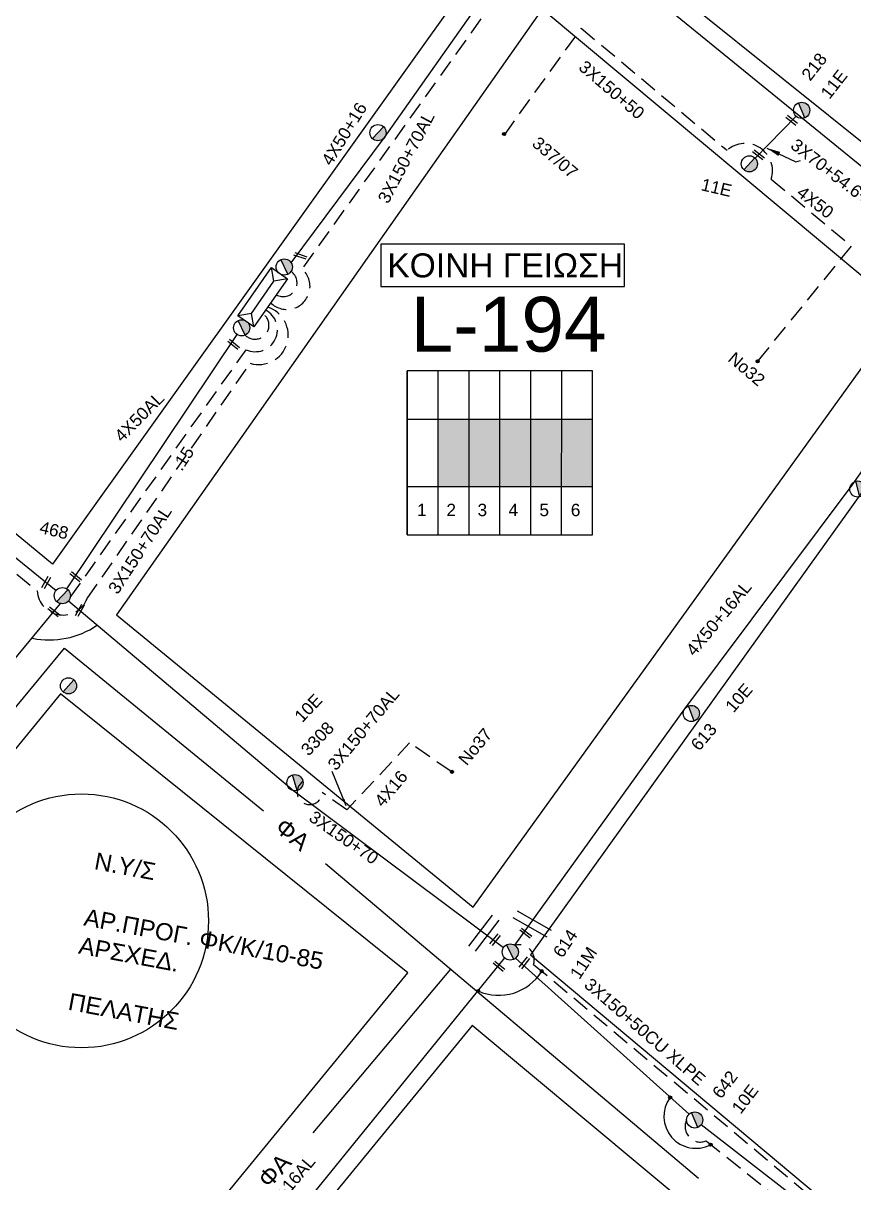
# Model space of a CAD drawing. Header units: millimetres. Extents: x 745 to 5694, y 762 to 3401.
# Drawn here: x 1754.2 to 1875.2, y 1591.7 to 1760.7 of the extents above; entities that cross this region are included whole.
import ezdxf
from ezdxf.enums import TextEntityAlignment as Align

# ---------------------------------------------------------------- set-up
doc = ezdxf.new("R2010")
doc.units = ezdxf.units.MM
doc.linetypes.add('DASHED', pattern=[19.05, 12.7, -6.35])
for name, color, linetype in [('Άγνωστα', 7, 'Continuous'), ('Ασφαλειοκιβώτια Χ.Τ 6 αναχωρήσεων', 7, 'Continuous'), ('Γυμνά εναέρια ΧΤ και ΦΟΠ (3Φ)   4x50+16AL', 7, 'Continuous'), ('Εναέρια παροχή ΧΤ 4x16', 7, 'SYN_LINE'), ('Επιγραφές - Σχήματα', 7, 'Continuous'), ('Καλώδια ΧΤ   3x150+70AL', 7, 'DASHED'), ('Μηχανική τομή', 7, 'Continuous'), ('Στύλος ΦΜ', 7, 'Continuous'), ('Στύλος ΦΜ @ 1', 7, 'Continuous'), ('Συνδέσεις', 7, 'Continuous'), ('Τομή', 7, 'Continuous'), ('Υποσταθμός εναέριος 2 στύλων', 7, 'Continuous'), ('Υποσταθμός πόλεως', 7, 'Continuous'), ('Υπόβαθρο ΔΕΗ', 7, 'Continuous'), ('Υπόγεια Καλώδια Δικτύου ΧΤ   .15', 7, 'DASHED'), ('Υπόγεια καλώδια Παροχών ΧΤ   4x50AL', 7, 'DASHED')]:
    doc.layers.add(name, color=color, linetype=linetype)
doc.styles.add('arial', font='ARIAL.TTF')
doc.styles.get("Standard").update_dxf_attribs({"font": 'ARIAL.TTF'})
doc.linetypes.add('SYN_LINE', pattern='A,0.5,-0.0001,["/\\/\\/\\/",Standard,S=0.1,R=0,X=0,Y=-0.05],-0.25', length=0.7501)
doc.dimstyles.new('ISO-25', dxfattribs={"dimtxt": 2.5, "dimasz": 2.5, "dimexe": 1.25, "dimexo": 0.625, "dimtad": 1, "dimtxsty": 'Standard', "dimcen": 2.5, "dimadec": 0, "dimazin": 0, "dimtfac": 1, "dimtmove": 0, "dimatfit": 3, "dimfxl": 1, "dimarcsym": 0})

# ---------------------------------------------------------------- blocks, each defined once
blk = doc.blocks.new('ΥΠΑΡΧΩΝ ΤΣΙΜΕΝΤΕΝΙΟΣ ΣΤΥΛΟΣ')
at = {"layer": 'Στύλος ΦΜ'}
blk.add_hatch(color=256, dxfattribs=at).paths.add_polyline_path([(-1.29, -2.28, 0.574793), (2.62, 0, 0.268822), (1.3, 2.27)])
blk.add_line((-1.29, -2.28), (1.3, 2.27), dxfattribs=at)
blk.add_circle((0, 0), 2.62, dxfattribs=at)
at = {"layer": 'Στύλος ΦΜ', "flags": 4}
for tag, p in [('ΑΡΙΘΜΟΣ', (-4.68, 8.05)), ('ΤΥΠΟΣ', (-4.91, 3.03))]:
    blk.add_attdef(tag, p, '', height=4, dxfattribs=at)
blk = doc.blocks.new('ΜΗΧΑΝΙΚΗ ΤΟΜΗ')
at = {"layer": 'Μηχανική τομή', "ltscale": 40}
for p, q in [((-1.89, 0.78), (1.89, 0.78)), ((1.89, 0), (-1.89, 0))]:
    blk.add_line(p, q, dxfattribs=at)
blk = doc.blocks.new('ΥΠΟΣΤΑΘΜΟΣ ΕΝΑΕΡΙΟΣ ΕΠΙ 2 ΣΤΥΛΩΝ')
at = {"layer": 'Υποσταθμός εναέριος 2 στύλων', "linetype": 'Continuous'}
for points in [[(-11.97, -2.11, 0.574793), (-8.45, -0.07, 0.268822), (-9.64, 1.98)], [(9.68, -2.15, 0.574793), (13.19, -0.1, 0.268822), (12.01, 1.95)]]:
    blk.add_hatch(color=256, dxfattribs=at).paths.add_polyline_path(points)
for p, q in [((-11.97, -2.11), (-9.64, 1.98)), ((9.68, -2.15), (12.01, 1.95))]:
    blk.add_line(p, q, dxfattribs=at)
for centre in [(-10.81, -0.07), (10.84, -0.1)]:
    blk.add_circle(centre, 2.36, dxfattribs=at)
at = {"layer": 'Υποσταθμός πόλεως', "linetype": 'Continuous', "ltscale": 40}
blk.add_lwpolyline([(-8.57, 2.82), (8.57, 2.82), (8.57, -2.82), (-8.57, -2.82)], close=True, dxfattribs=at)
for points in [[(-5.75, 0), (-8.57, 2.82)], [(-8.57, -2.82), (-5.75, 0)], [(-5.75, 0), (5.75, 0)], [(5.75, 0), (8.57, 2.82)], [(8.57, -2.82), (5.75, 0)]]:
    blk.add_lwpolyline(points, dxfattribs=at)
at = {"layer": 'Υποσταθμός εναέριος 2 στύλων', "ltscale": 40, "flags": 1}
for tag, p in [('ΜΕΤΑΣΧΗΜΑΤΙΣΜΟΣ', (14.09, 2.51)), ('ΙΣΧΥΣ', (14.07, -0.28)), ('ΑΡΙΘΜΟΣ', (14.19, -3))]:
    blk.add_attdef(tag, p, '', height=1.8, dxfattribs=at)
blk = doc.blocks.new('ΑΣΦΑΛΕΙΟΚΙΒΩΤΙΟ ΥΠΟΣΤΑΘΜΟΥ 6 ΑΝΑΧΩΡΗΣΕΩΝ')
at = {"layer": 'Ασφαλειοκιβώτια Χ.Τ 6 αναχωρήσεων', "ltscale": 40}
for p, q in [((-23.91, 27), (23.91, 27)), ((-9.83, 27), (-9.83, -27)), ((9.83, 27), (9.83, -27)), ((-23.91, 18), (23.91, 18)), ((-23.91, 9), (23.91, 9)), ((-23.91, 0), (23.91, 0)), ((-23.91, -9), (23.91, -9)), ((-23.91, -18), (23.91, -18))]:
    blk.add_line(p, q, dxfattribs=at)
at = {"layer": 'Ασφαλειοκιβώτια Χ.Τ 6 αναχωρήσεων'}
blk.add_lwpolyline([(-23.91, -27), (23.91, -27), (23.91, 27), (-23.91, 27)], close=True, dxfattribs=at)
for s, p in [('1', (-18.47, 24.15)), ('2', (-18.47, 15.59)), ('3', (-18.47, 6.51)), ('4', (-18.47, -2.51)), ('5', (-18.47, -11.52)), ('6', (-18.47, -20.66))]:
    blk.add_text(s, height=3.6, rotation=270, dxfattribs=at).set_placement(p)
at = {"layer": 'Ασφαλειοκιβώτια Χ.Τ 6 αναχωρήσεων', "ltscale": 40}
for tag, height, p in [('ΟΝΟΜΑ', 5, (-0.27, 31.68)), ('ΚΕΙΜΕΝΟ 1', 2, (16.95, 22.41)), ('ΚΕΙΜΕΝΟ 2', 2, (16.95, 13.71)), ('ΚΕΙΜΕΝΟ 3', 2, (16.95, 4.31)), ('ΚΕΙΜΕΝΟ 4', 2, (16.95, -4.67)), ('ΚΕΙΜΕΝΟ 5', 2, (16.95, -13.51)), ('ΚΕΙΜΕΝΟ 6', 2, (16.95, -22.43)), ('ΣΧ', 2, (-0.21, -29.21))]:
    blk.add_attdef(tag, text='', height=height, dxfattribs=at).set_placement(p, align=Align.MIDDLE_CENTER)
blk = doc.blocks.new('_ΣΥΝΔΕΣΗ')
at = {"layer": 'Συνδέσεις', "linetype": 'SYN_LINE', "ltscale": 40}
blk.add_hatch(color=256, dxfattribs=at).paths.add_polyline_path([(0.5, -0.01, 1), (-0.5, -0.01, 1)])
at = {"layer": 'Συνδέσεις'}
blk.add_circle((0, -0.01), 0.5, dxfattribs=at)
blk = doc.blocks.new('ΤΟΜΗ')
at = {"layer": 'Τομή', "ltscale": 40}
for p, q in [((-5.68, 0), (5.68, 0)), ((5.68, -2.33), (-5.68, -2.33))]:
    blk.add_line(p, q, dxfattribs=at)

msp = doc.modelspace()

# ---------------------------------------------------------------- hatches: boundary and pattern name
at = {"layer": 'Άγνωστα', "ltscale": 0.2}
for color, points in [(2, [(1814.63, 1702.97), (1814.63, 1693.14), (1819.13, 1693.14), (1819.13, 1702.97)]), (1, [(1819.13, 1702.97), (1819.13, 1693.14), (1823.63, 1693.14), (1823.63, 1702.97)]), (173, [(1823.63, 1702.97), (1823.63, 1693.14), (1828.13, 1693.14), (1828.13, 1702.97)]), (62, [(1828.13, 1702.97), (1828.13, 1693.14), (1832.63, 1693.14), (1832.63, 1702.96)]), (133, [(1832.63, 1702.96), (1832.63, 1693.14), (1837.13, 1693.14), (1837.13, 1702.96)])]:
    msp.add_hatch(color=color, dxfattribs=at).paths.add_polyline_path(points)

# ---------------------------------------------------------------- linework, layer by layer
at = {"layer": 'Άγνωστα', "color": 1}
msp.add_lwpolyline([(1793.21, 1725.74), (1806.8, 1744), (1829.63, 1776.41)], dxfattribs=at)
at = {"layer": 'Άγνωστα', "color": 1, "linetype": 'DASHED', "ltscale": 0.2}
for points in [[(1824.28, 1744.36), (1835.49, 1759.91), (1856.73, 1742.14)], [(1863.18, 1737.92), (1874.84, 1728.18)], [(1874.84, 1728.18), (1861.17, 1711.41)]]:
    msp.add_lwpolyline(points, dxfattribs=at)
at = {"layer": 'Άγνωστα', "color": 1, "linetype": 'SYN_LINE', "ltscale": 10}
msp.add_lwpolyline([(1866.8, 1747.11), (1860.82, 1741)], dxfattribs=at)
at = {"layer": 'Άγνωστα', "color": 1, "linetype": 'DASHED', "ltscale": 0.2}
msp.add_lwpolyline([(1856.73, 1742.14, -0.757202), (1863.18, 1737.92)], format="xyb", dxfattribs=at)
at = {"layer": 'Άγνωστα', "color": 173}
msp.add_lwpolyline([(1741.63, 1692.02), (1758.95, 1677.97)], dxfattribs=at)
at = {"layer": 'Άγνωστα', "color": 2}
for points in [[(1657.64, 1550.55), (1680.78, 1579.55), (1701.56, 1606.04), (1728.49, 1638.44), (1759.6, 1676.09)], [(1760.75, 1676.45), (1793.61, 1648.8), (1824.16, 1625.94)]]:
    msp.add_lwpolyline(points, dxfattribs=at)
at = {"layer": 'Άγνωστα', "color": 151, "linetype": 'DASHED', "ltscale": 0.2}
msp.add_lwpolyline([(1850.84, 1600.85, 0.687507), (1853.71, 1597.76), (1880.72, 1576.21, 1.08777), (1882.35, 1578.65), (1894.06, 1595.17), (1913.7, 1620.8), (1938.13, 1652.36)], format="xyb", dxfattribs=at)
at = {"layer": 'Άγνωστα', "color": 85, "linetype": 'DASHED', "ltscale": 0.2}
msp.add_lwpolyline([(1825.79, 1626.27, -0.593792), (1828.55, 1623.49), (1878.55, 1581.64), (1901.07, 1610.74, -0.863971), (1903.12, 1613.25), (1915.16, 1628.44, -0.775772), (1917.28, 1630.87), (1928.85, 1645.32, -1.094095), (1930.11, 1649.59, -5.820794)], format="xyb", dxfattribs=at)
at = {"layer": 'Άγνωστα', "color": 151}
for points in [[(1851.2, 1601.67), (1825.91, 1624.4)], [(1879.54, 1579.45), (1852.95, 1600.11)]]:
    msp.add_lwpolyline(points, dxfattribs=at)
at = {"layer": 'Γυμνά εναέρια ΧΤ και ΦΟΠ (3Φ)   4x50+16AL', "color": 1}
msp.add_lwpolyline([(1831.18, 1776.58), (1895.44, 1724.26)], dxfattribs=at)
at = {"layer": 'Γυμνά εναέρια ΧΤ και ΦΟΠ (3Φ)   4x50+16AL', "color": 85}
msp.add_lwpolyline([(1796.49, 1590.08), (1824.34, 1624.43)], dxfattribs=at)
at = {"layer": 'Εναέρια παροχή ΧΤ 4x16', "color": 2, "linetype": 'DASHED', "ltscale": 0.2}
msp.add_lwpolyline([(1816.54, 1651.59), (1810.48, 1655.76), (1801.3, 1646)], dxfattribs=at)
at = {"layer": 'Επιγραφές - Σχήματα', "color": 85}
msp.add_line((1796.42, 1598.96), (1816.5, 1622.78), dxfattribs=at)
at = {"layer": 'Επιγραφές - Σχήματα', "color": 190}
msp.add_lwpolyline([(1806.27, 1722.29), (1841.78, 1722.29), (1841.78, 1728.46), (1806.27, 1728.46)], close=True, dxfattribs=at)
at = {"layer": 'Επιγραφές - Σχήματα', "color": 85, "ltscale": 0.2}
for points in [[(1749.78, 1657.04), (1760.16, 1669.58), (1789.17, 1645.86)], [(1798.2, 1638.2), (1852.59, 1592.35)]]:
    msp.add_lwpolyline(points, dxfattribs=at)
at = {"layer": 'Επιγραφές - Σχήματα', "color": 1, "linetype": 'DASHED', "ltscale": 0.2}
msp.add_arc((1792.06, 1722.81), 2.01, 239.4355, 55.9034, dxfattribs=at)
at = {"layer": 'Επιγραφές - Σχήματα', "color": 173, "linetype": 'DASHED', "ltscale": 0.2}
msp.add_arc((1787.99, 1716), 3.22, 245.4257, 62.3351, dxfattribs=at)
at = {"layer": 'Επιγραφές - Σχήματα', "color": 2, "linetype": 'DASHED', "ltscale": 0.2}
msp.add_arc((1787.95, 1716.63), 2.03, 224.7436, 55.479, dxfattribs=at)
at = {"layer": 'Επιγραφές - Σχήματα', "ltscale": 0.2}
for centre, radius, start, end in [((1757.95, 1683.16), 12.39, 258.7218, 304.1567), ((1823.45, 1626.36), 7.38, 246.0213, 328.4394), ((1852.19, 1601.34), 4.66, 143.8384, 297.3733)]:
    msp.add_arc(centre, radius, start, end, dxfattribs=at)
at = {"layer": 'Καλώδια ΧΤ   3x150+70AL', "color": 62, "ltscale": 0.2}
msp.add_lwpolyline([(1830.44, 1776.2), (1829.74, 1773.66), (1794.79, 1724.86, -1.033478), (1790.22, 1719.91, 2.158955)], format="xyb", dxfattribs=at)
at = {"layer": 'Καλώδια ΧΤ   3x150+70AL', "color": 133, "ltscale": 0.2}
msp.add_lwpolyline([(1723.87, 1705.56), (1726.15, 1702.83), (1738.11, 1693.68, 0.776318), (1741.51, 1690.13), (1756.19, 1677.91, 0.799274), (1763.49, 1676.81), (1787.25, 1711.09, 0.995703), (1789.78, 1719.28, 0.995703)], format="xyb", dxfattribs=at)
at = {"layer": 'Καλώδια ΧΤ   3x150+70AL', "color": 2, "ltscale": 0.2}
msp.add_lwpolyline([(1801.3, 1646), (1797.72, 1648.55, -1.665392), (1794.92, 1650.13, 2.338151)], format="xyb", dxfattribs=at)
at = {"layer": 'Συνδέσεις'}
msp.add_circle((1762.66, 1629.83), 18.5, dxfattribs=at)
at = {"layer": 'Υπόβαθρο ΔΕΗ'}
for points in [[(1895.95, 1857.28), (1838.02, 1774.18), (1891.81, 1730.96), (1949.09, 1812.35), (1895.95, 1857.28)], [(1752.43, 1827.56), (1821.94, 1770.73), (1758.41, 1681.8), (1691.17, 1737.35), (1752.43, 1827.56)], [(1882.42, 1718.77), (1829.79, 1762.68), (1767.75, 1674.44), (1819.72, 1631.83), (1882.42, 1718.77)], [(1944.84, 1667.33), (1890.48, 1711.93), (1828.09, 1624.87), (1878.29, 1582.88), (1944.84, 1667.33)], [(1759.58, 1662.91), (1668.94, 1552.23), (1718.79, 1510.8), (1810.2, 1622.28), (1759.58, 1662.91)], [(1819.61, 1614.56), (1772.62, 1557.29), (1822.26, 1515.54), (1869.43, 1573), (1819.61, 1614.56)]]:
    msp.add_lwpolyline(points, dxfattribs=at)
at = {"layer": 'Υπόγεια Καλώδια Δικτύου ΧΤ   .15', "color": 27, "linetype": 'Continuous', "ltscale": 0.2}
msp.add_lwpolyline([(1825.79, 1626.27), (1850.57, 1660.75), (1874.96, 1693.34), (1886.45, 1709.59), (1895.91, 1723.03)], dxfattribs=at)
at = {"layer": 'Υπόγεια Καλώδια Δικτύου ΧΤ   .15', "color": 173, "ltscale": 0.2}
msp.add_lwpolyline([(1761.02, 1676.96), (1786.65, 1713.07)], dxfattribs=at)
at = {"layer": 'Υπόγεια καλώδια Παροχών ΧΤ   4x50AL', "color": 2, "linetype": 'Continuous', "ltscale": 0.2}
msp.add_lwpolyline([(1760.53, 1678.21), (1785.34, 1715.28)], dxfattribs=at)

# ---------------------------------------------------------------- block references
at = {"layer": 'Ασφαλειοκιβώτια Χ.Τ 6 αναχωρήσεων', "xscale": 0.4999999999998336, "yscale": 0.4999999999998336, "zscale": 0.4999999999998336, "rotation": 89.98812429078785}
msp.add_blockref('ΑΣΦΑΛΕΙΟΚΙΒΩΤΙΟ ΥΠΟΣΤΑΘΜΟΥ 6 ΑΝΑΧΩΡΗΣΕΩΝ', (1823.63, 1698.05), dxfattribs=at)
at = {"layer": 'Μηχανική τομή'}
for p, xscale, yscale, zscale, rotation in [((1866.26, 1746.65), 0.4999999999999888, 0.4999999999999888, 0.4999999999999888, 141.4205093085457), ((1861.43, 1741.62), 0.4999999999999888, 0.4999999999999888, 0.4999999999999888, 141.4205093085457), ((1794.62, 1726.93), 0.4999999999999765, 0.4999999999999765, 0.4999999999999765, 160.9117297158086), ((1784.95, 1714), 0.4999999999999888, 0.4999999999999888, 0.4999999999999888, 141.4205093085457), ((1757.33, 1679.22), 0.4999999999998913, 0.4999999999998913, 0.4999999999998913, 240.9942279509873), ((1761.92, 1680.14), 0.4999999999999888, 0.4999999999999888, 0.4999999999999888, 141.4205093085457), ((1758.75, 1675.02), 0.4999999999999888, 0.4999999999999888, 0.4999999999999888, 141.4205093085457), ((1762.25, 1675.18), 0.4999999999998913, 0.4999999999998913, 0.4999999999998913, 240.9942279509873), ((1823.07, 1626.98), 0.4999999999999888, 0.4999999999999888, 0.4999999999999888, 51.42050930854569), ((1827.53, 1628.2), 0.4999999999999888, 0.4999999999999888, 0.4999999999999888, 141.4205093085457), ((1827.04, 1623.83), 0.4999999999999888, 0.4999999999999888, 0.4999999999999888, 231.4205093085457), ((1823.63, 1623.36), 0.4999999999999888, 0.4999999999999888, 0.4999999999999888, 141.4205093085457)]:
    msp.add_blockref('ΜΗΧΑΝΙΚΗ ΤΟΜΗ', p, dxfattribs=dict(at, xscale=xscale, yscale=yscale, zscale=zscale, rotation=rotation))
at = {"layer": 'Στύλος ΦΜ @ 1', "ltscale": 40}
ref = msp.add_blockref('ΥΠΑΡΧΩΝ ΤΣΙΜΕΝΤΕΝΙΟΣ ΣΤΥΛΟΣ', (1867.61, 1747.96), dxfattribs=dict(at, xscale=0.4499999999995954, yscale=0.4499999999995954, zscale=0.4499999999995954, rotation=52.05223324795073))
ref.add_attrib('ΤΥΠΟΣ', '218', (1868.85, 1752.12), dxfattribs={"layer": 'Στύλος ΦΜ', "height": 1.8, "rotation": 52.0522, "flags": 4})
ref.add_attrib('ΑΡΙΘΜΟΣ', '11E', (1871.65, 1749.45), dxfattribs={"layer": 'Στύλος ΦΜ', "height": 1.8, "rotation": 52.0522, "flags": 4})
at = {"layer": 'Στύλος ΦΜ @ 1', "ltscale": 40, "xscale": 0.4499999999996779, "yscale": 0.4499999999996779, "zscale": 0.4499999999996779, "rotation": 346.8465568456768}
for p in [(1805.86, 1744.7), (1760.76, 1664.08)]:
    msp.add_blockref('ΥΠΑΡΧΩΝ ΤΣΙΜΕΝΤΕΝΙΟΣ ΣΤΥΛΟΣ', p, dxfattribs=at)
at = {"layer": 'Στύλος ΦΜ @ 1', "ltscale": 40}
ref = msp.add_blockref('ΥΠΑΡΧΩΝ ΤΣΙΜΕΝΤΕΝΙΟΣ ΣΤΥΛΟΣ', (1859.99, 1740.16), dxfattribs=dict(at, xscale=0.4499999999996779, yscale=0.4499999999996779, zscale=0.4499999999996779, rotation=346.8465568456768))
ref.add_attrib('ΤΥΠΟΣ', '11E', (1852.82, 1736.33), dxfattribs={"layer": 'Στύλος ΦΜ', "height": 1.8, "rotation": 346.8466, "flags": 4})
ref = msp.add_blockref('ΥΠΑΡΧΩΝ ΤΣΙΜΕΝΤΕΝΙΟΣ ΣΤΥΛΟΣ', (1875.79, 1692.76), dxfattribs=dict(at, xscale=0.4499999999997833, yscale=0.4499999999997833, zscale=0.4499999999997833, rotation=44.64981418368747))
ref.add_attrib('ΤΥΠΟΣ', '10E', (1877.16, 1688.43), dxfattribs={"layer": 'Στύλος ΦΜ', "height": 1.8, "rotation": 44.6498, "flags": 4})
ref = msp.add_blockref('ΥΠΑΡΧΩΝ ΤΣΙΜΕΝΤΕΝΙΟΣ ΣΤΥΛΟΣ', (1759.87, 1677.23), dxfattribs=dict(at, xscale=0.4499999999996779, yscale=0.4499999999996779, zscale=0.4499999999996779, rotation=346.8465568456768))
ref.add_attrib('ΤΥΠΟΣ', '468', (1756.42, 1686.37), dxfattribs={"layer": 'Στύλος ΦΜ', "height": 1.8, "rotation": 346.8466, "flags": 4})
ref = msp.add_blockref('ΥΠΑΡΧΩΝ ΤΣΙΜΕΝΤΕΝΙΟΣ ΣΤΥΛΟΣ', (1793.76, 1649.97), dxfattribs=dict(at, xscale=0.4499999999997944, yscale=0.4499999999997944, zscale=0.4499999999997944, rotation=46.47387762023233))
ref.add_attrib('ΤΥΠΟΣ', '10E', (1794.82, 1658.62), dxfattribs={"layer": 'Στύλος ΦΜ', "height": 1.8, "rotation": 46.4739, "flags": 4})
ref.add_attrib('ΑΡΙΘΜΟΣ', '3308', (1795.76, 1653.75), dxfattribs={"layer": 'Στύλος ΦΜ', "height": 1.8, "rotation": 46.4739, "flags": 4})
ref = msp.add_blockref('ΥΠΑΡΧΩΝ ΤΣΙΜΕΝΤΕΝΙΟΣ ΣΤΥΛΟΣ', (1851.53, 1660.06), dxfattribs=dict(at, xscale=0.4499999999996131, yscale=0.4499999999996131, zscale=0.4499999999996131, rotation=49.2725787193942))
ref.add_attrib('ΤΥΠΟΣ', '613', (1852.65, 1654.48), dxfattribs={"layer": 'Στύλος ΦΜ', "height": 1.8, "rotation": 49.2726, "flags": 4})
ref.add_attrib('ΑΡΙΘΜΟΣ', '10E', (1857.68, 1660.06), dxfattribs={"layer": 'Στύλος ΦΜ', "height": 1.8, "rotation": 49.2726, "flags": 4})
ref = msp.add_blockref('ΥΠΑΡΧΩΝ ΤΣΙΜΕΝΤΕΝΙΟΣ ΣΤΥΛΟΣ', (1825.14, 1625.29), dxfattribs=dict(at, xscale=0.4499999999996623, yscale=0.4499999999996623, zscale=0.4499999999996623, rotation=56.51968012114293))
ref.add_attrib('ΤΥΠΟΣ', '614', (1832.74, 1624.3), dxfattribs={"layer": 'Στύλος ΦΜ', "height": 1.8, "rotation": 56.5197, "flags": 4})
ref.add_attrib('ΑΡΙΘΜΟΣ', '11M', (1835.21, 1621.18), dxfattribs={"layer": 'Στύλος ΦΜ', "height": 1.8, "rotation": 56.5197, "flags": 4})
ref = msp.add_blockref('ΥΠΑΡΧΩΝ ΤΣΙΜΕΝΤΕΝΙΟΣ ΣΤΥΛΟΣ', (1852.02, 1600.82), dxfattribs=dict(at, xscale=0.449999999999738, yscale=0.449999999999738, zscale=0.449999999999738, rotation=52.6371124472273))
ref.add_attrib('ΤΥΠΟΣ', '642', (1855.86, 1603.77), dxfattribs={"layer": 'Στύλος ΦΜ', "height": 1.8, "rotation": 52.6371, "flags": 4})
ref.add_attrib('ΑΡΙΘΜΟΣ', '10E', (1858.71, 1601.55), dxfattribs={"layer": 'Στύλος ΦΜ', "height": 1.8, "rotation": 52.6371, "flags": 4})
at = {"layer": 'Συνδέσεις', "xscale": 0.4499999999998181, "yscale": 0.4499999999998181, "zscale": 0.4499999999998181}
for p in [(1824.24, 1744.51), (1861.19, 1711.39), (1816.65, 1651.56), (1829.73, 1622.51), (1820.45, 1619.63), (1848.44, 1604.09), (1854.34, 1597.21)]:
    msp.add_blockref('_ΣΥΝΔΕΣΗ', p, dxfattribs=at)
at = {"layer": 'Τομή'}
for p, xscale, yscale, zscale, rotation in [((1828.62, 1629.88), 0.500000000000043, 0.500000000000043, 0.500000000000043, 330.2589131477564), ((1820.84, 1628.38), 0.5000000000000764, 0.5000000000000764, 0.5000000000000764, 52.66294483980828)]:
    msp.add_blockref('ΤΟΜΗ', p, dxfattribs=dict(at, xscale=xscale, yscale=yscale, zscale=zscale, rotation=rotation))
at = {"layer": 'Υποσταθμός εναέριος 2 στύλων', "xscale": 0.5000000000000108, "yscale": 0.5000000000000108, "zscale": 0.5000000000000108, "rotation": 55.09342492303274}
msp.add_blockref('ΥΠΟΣΤΑΘΜΟΣ ΕΝΑΕΡΙΟΣ ΕΠΙ 2 ΣΤΥΛΩΝ', (1789.06, 1720.71), dxfattribs=at)

# ---------------------------------------------------------------- texts
at = {"layer": 'Άγνωστα', "char_height": 1.8, "width": 69.1904, "attachment_point": 1, "style": 'arial'}
for s, insert, rotation in [('3X150+50', (1836.13, 1755.38), 319.4473), ('4X50+16', (1797.51, 1740.69), 58.3993), ('3X70+54.6+25AL', (1866.94, 1743.98), 322.2912), ('4X50', (1867.83, 1737.08), 322.2912), ('3X150+70', (1796.67, 1646.01), 325.2673), ('3X150+50CU XLPE', (1836.94, 1621.66), 319.1056)]:
    msp.add_mtext(s, dxfattribs=dict(at, insert=insert, rotation=rotation))
at = {"layer": 'Γυμνά εναέρια ΧΤ και ΦΟΠ (3Φ)   4x50+16AL', "char_height": 1.8, "width": 69.1904, "attachment_point": 1, "rotation": 50.1048, "style": 'arial'}
for insert in [(1850.59, 1669.43), (1787.01, 1585.71)]:
    msp.add_mtext('4X50+16AL', dxfattribs=dict(at, insert=insert))
at = {"layer": 'Εναέρια παροχή ΧΤ 4x16', "insert": (1805.19, 1647.44), "char_height": 1.8, "width": 69.1904, "attachment_point": 1, "rotation": 50.1048, "style": 'arial'}
msp.add_mtext('4X16', dxfattribs=at)
at = {"layer": 'Επιγραφές - Σχήματα', "char_height": 1.8, "width": 69.1904, "attachment_point": 1, "style": 'arial'}
for s, insert, rotation in [('337/07', (1829.34, 1744.27), 319.4473), ('Nο32', (1857.89, 1712.89), 319.4473), ('Nο37', (1817.41, 1653.49), 50.1048)]:
    msp.add_mtext(s, dxfattribs=dict(at, insert=insert, rotation=rotation))
at = {"layer": 'Επιγραφές - Σχήματα', "color": 190, "insert": (1807.22, 1727.11), "char_height": 3.5, "width": 35.1311, "attachment_point": 1}
msp.add_mtext('KOINH ΓΕΙΩΣΗ', dxfattribs=at)
at = {"layer": 'Επιγραφές - Σχήματα', "insert": (1810.61, 1720.78), "char_height": 8, "width": 69.1904, "attachment_point": 1, "style": 'arial'}
msp.add_mtext('L-194', dxfattribs=at)
at = {"layer": 'Επιγραφές - Σχήματα', "color": 85, "char_height": 2.5, "width": 19.229, "attachment_point": 1, "style": 'arial'}
for insert, rotation in [((1792.22, 1645.03), 320.7206), ((1788.13, 1592.42), 47.2165)]:
    msp.add_mtext('ΦΑ', dxfattribs=dict(at, insert=insert, rotation=rotation))
at = {"layer": 'Επιγραφές - Σχήματα', "insert": (1687.32, 1654.31), "char_height": 2.5, "width": 157.7424, "attachment_point": 1, "rotation": 349.43}
msp.add_mtext('\\pi78.871,t86.371;Ν.Υ/Σ\\P\\PΑΡ.ΠΡΟΓ. ΦΚ/Κ/10-85\\PΑΡΣΧΕΔ.\\P\\PΠΕΛΑΤΗΣ', dxfattribs=at)
at = {"layer": 'Καλώδια ΧΤ   3x150+70AL', "char_height": 1.8, "width": 69.1904, "attachment_point": 1, "style": 'arial'}
for insert, rotation in [((1805.74, 1735.07), 62), ((1766.42, 1678.28), 56.9307), ((1798.37, 1652.76), 50.1048)]:
    msp.add_mtext('3X150+70AL', dxfattribs=dict(at, insert=insert, rotation=rotation))
at = {"layer": 'Υπόγεια Καλώδια Δικτύου ΧΤ   .15', "insert": (1775.76, 1696.24), "char_height": 1.8, "width": 69.1904, "attachment_point": 1, "rotation": 56.9307, "style": 'arial'}
msp.add_mtext('.15', dxfattribs=at)
at = {"layer": 'Υπόγεια καλώδια Παροχών ΧΤ   4x50AL', "insert": (1767.28, 1700.75), "char_height": 1.8, "width": 69.1904, "attachment_point": 1, "rotation": 45.2213, "style": 'arial'}
msp.add_mtext('4X50AL', dxfattribs=at)

# ---------------------------------------------------------------- leaders
at = {"layer": 'Επιγραφές - Σχήματα'}
for points, override in [([(1862.54, 1742.46), (1866.78, 1740.43), (1867.45, 1740.66)], {"dimasz": 2, "dimgap": 0.625, "dimtad": 0}), ([(1801.22, 1646.61), (1799.2, 1651.58)], {"dimasz": 1, "dimgap": 0.625, "dimtad": 0})]:
    msp.add_leader(points, dimstyle='ISO-25', override=override, dxfattribs=at)

doc.saveas('drawing.dxf')
